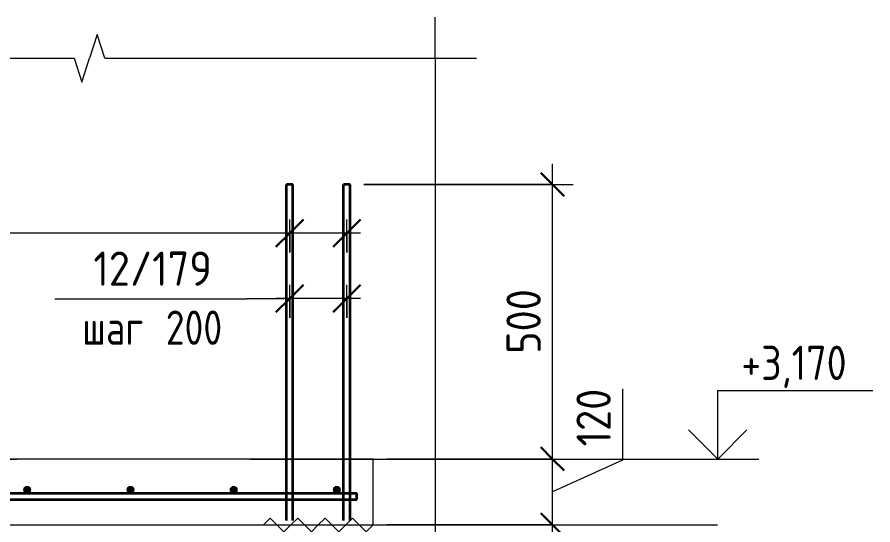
# Model space of a CAD drawing. Header units: millimetres. Extents: x -39709 to 12452, y -4989 to 80275.
# Drawn here: x -432 to 1126, y 3050 to 3975 of the extents above; entities that cross this region are included whole.
import ezdxf

# ---------------------------------------------------------------- set-up
doc = ezdxf.new("R2010")
doc.units = ezdxf.units.MM
for name, color, linetype, lineweight in [('AA_Dim', 7, 'Continuous', 9), ('AA_Dim-25', 7, 'Continuous', 9), ('AA_Oformlenie', 7, 'Continuous', 9), ('AA_Vinoska', 7, 'Continuous', 9), ('AA_Visotnaya otmetka', 7, 'Continuous', 9), ('AF_Perekritie_Опалубка', 253, 'Continuous', 20), ('KR_Armatura', 7, 'Continuous', 20), ('KR_Armatura_Tonkie', 7, 'Continuous', 20)]:
    doc.layers.add(name, color=color, linetype=linetype, lineweight=lineweight)
doc.styles.add('GOST Common_1', font='GOST_Common.ttf', dxfattribs={"width": 0.85, "height": 62.5})
doc.styles.add('ISOCPEUR_6', font='isocpeur.TTF', dxfattribs={"width": 0.9, "height": 62.5})
doc.styles.add('ISOCPEUR_7', font='isocpeur.TTF', dxfattribs={"width": 0.8, "height": 62.5})
doc.styles.add('ISOCPEUR_8', font='isocpeur.TTF', dxfattribs={"width": 0.85, "height": 62.5})
doc.dimstyles.new('00_Точн_3_знака__прозр__2', dxfattribs={"dimscale": 304.8, "dimtxt": 62.672186, "dimasz": 0.139436, "dimexe": 0.123031, "dimexo": 0.082021, "dimgap": 0.008202, "dimtad": 1, "dimdec": 3, "dimrnd": 0.001, "dimdsep": 46, "dimtxsty": 'ISOCPEUR_6', "dimblk1": 'OBLIQUE', "dimblk2": 'OBLIQUE', "dimsah": 1, "dimcen": 0.09, "dimdle": 0.123031, "dimazin": 0, "dimtfac": 1, "dimtdec": 4, "dimtix": 1, "dimtmove": 1, "dimatfit": 3, "dimfxl": 1, "dimtvp": 1, "dimtolj": 1, "dimtzin": 0, "dimlwd": 18, "dimlwe": 18, "dimarcsym": 2})
doc.dimstyles.new('00_Точн_3_знака__прозр__3', dxfattribs={"dimscale": 304.8, "dimtxt": 62.672186, "dimasz": 0.139436, "dimexe": 0.123031, "dimexo": 0.082021, "dimgap": 0.008202, "dimtad": 1, "dimdec": 3, "dimrnd": 0.001, "dimdsep": 46, "dimtxsty": 'ISOCPEUR_6', "dimblk1": 'OBLIQUE', "dimblk2": 'OBLIQUE', "dimsah": 1, "dimcen": 0.09, "dimdle": 0.123031, "dimazin": 0, "dimtfac": 1, "dimtdec": 4, "dimtix": 1, "dimtmove": 0, "dimatfit": 3, "dimfxl": 1, "dimtvp": 1, "dimtolj": 1, "dimtzin": 0, "dimlwd": 18, "dimlwe": 18, "dimarcsym": 2})
doc.dimstyles.new('10_Раскладка_арматуры_с_засечками', dxfattribs={"dimscale": 304.8, "dimtxt": 0.18, "dimasz": 0.164042, "dimexe": 0.082021, "dimexo": 0, "dimgap": 0, "dimtad": 1, "dimdec": 3, "dimrnd": 0.001, "dimdsep": 46, "dimtxsty": 'ISOCPEUR_7', "dimblk1": 'OBLIQUE', "dimblk2": 'OBLIQUE', "dimsah": 1, "dimcen": 0.09, "dimdle": 0.082021, "dimazin": 0, "dimtfac": 1, "dimtdec": 4, "dimtix": 1, "dimtmove": 0, "dimatfit": 3, "dimfxl": 1, "dimtvp": 1, "dimtolj": 1, "dimtzin": 0, "dimlwd": 18, "dimlwe": 18, "dimarcsym": 2})
doc.dimstyles.new('10_Раскладка_арматуры_с_засечками_1', dxfattribs={"dimscale": 304.8, "dimtxt": 0.18, "dimasz": 0.164042, "dimexe": 0.082021, "dimexo": 0, "dimgap": 0, "dimtad": 1, "dimdec": 3, "dimrnd": 0.001, "dimdsep": 46, "dimtxsty": 'GOST Common_1', "dimblk1": 'OBLIQUE', "dimblk2": 'OBLIQUE', "dimsah": 1, "dimcen": 0.09, "dimdle": 0.082021, "dimazin": 0, "dimtfac": 1, "dimtdec": 4, "dimtix": 1, "dimtmove": 0, "dimatfit": 3, "dimfxl": 1, "dimtvp": 1, "dimtolj": 1, "dimtzin": 0, "dimlwd": 18, "dimlwe": 18, "dimarcsym": 2})

# ---------------------------------------------------------------- blocks, each defined once
blk = doc.blocks.new('011_Прямоугольник обрыва _ЭлУзла_ - 011_Прямоугольник обрыва _ЭлУзла_-4144281-1-1 Армирование')
at = {"layer": 'AA_Oformlenie'}
for p, q in [((35381.8, 3900), (36585.7, 3900)), ((36641.4, 3900), (37243, 3900)), ((37243, 3900), (37243, 2097.2))]:
    blk.add_line(p, q, dxfattribs=at)
blk = doc.blocks.new('Последовательность узлов - 3мм масшт20 маскировка-V26-1-1 Армирование')
at = {"layer": 'AA_Oformlenie'}
for p, q in [((36929.9, 3050), (36942.4, 3062.5)), ((36967.4, 3037.5), (36942.4, 3062.5)), ((36979.9, 3050), (36992.4, 3062.5)), ((37017.4, 3037.5), (36992.4, 3062.5)), ((37029.9, 3050), (37042.4, 3062.5)), ((37067.4, 3037.5), (37042.4, 3062.5)), ((37079.9, 3050), (37092.4, 3062.5)), ((37117.4, 3037.5), (37092.4, 3062.5)), ((36979.9, 3050), (36967.4, 3037.5)), ((37029.9, 3050), (37017.4, 3037.5)), ((37079.9, 3050), (37067.4, 3037.5)), ((37129.9, 3050), (37117.4, 3037.5))]:
    blk.add_line(p, q, dxfattribs=at)
blk = doc.blocks.new('DIMBLOCK52-1-1 Армирование')
at = {"layer": 'AA_Dim-25', "lineweight": 18}
for p, q in [((-469.9, 3394.6), (-469.9, 3189.8)), ((-470.1, 3070.5), (-470.1, 3207.5)), ((-469.9, 3189.8), (-470.1, 3139)), ((-475.1, 3170), (-432.6, 3170)), ((-470.1, 3170), (-475.1, 3170)), ((-444.6, 3108), (-507.6, 3108)), ((-470.1, 3108), (-444.6, 3108))]:
    blk.add_line(p, q, dxfattribs=at)
at = {"layer": 'AA_Dim-25', "lineweight": 30}
for p, q in [((-470.1, 3170), (-491.3, 3191.3)), ((-470.1, 3170), (-448.8, 3148.8)), ((-470.1, 3108), (-491.3, 3129.3)), ((-470.1, 3108), (-448.8, 3086.8))]:
    blk.add_line(p, q, dxfattribs=at)
at = {"layer": 'AA_Dim-25', "color": 0, "lineweight": 18, "insert": (-553.8, 3214.8), "char_height": 62.5, "width": 215.687, "attachment_point": 1, "rotation": 90, "line_spacing_factor": 1.135194, "style": 'ISOCPEUR_6'}
blk.add_mtext('з.с.62', dxfattribs=at)
blk = doc.blocks.new('_Oblique')
at = {"color": 0, "linetype": 'ByBlock', "lineweight": -2}
blk.add_line((-0.5, -0.5), (0.5, 0.5), dxfattribs=at)
blk = doc.blocks.new('DIMBLOCK55-1-1 Армирование')
at = {"layer": 'AA_Dim-25', "lineweight": 30}
for p, q in [((64.4, 3581.5), (89.4, 3606.5)), ((168.4, 3581.5), (193.4, 3606.5)), ((64.4, 3581.5), (39.4, 3556.5)), ((168.4, 3581.5), (143.4, 3556.5))]:
    blk.add_line(p, q, dxfattribs=at)
at = {"layer": 'AA_Dim-25', "lineweight": 18}
for p, q in [((64.4, 3546.1), (64.4, 3606.5)), ((168.4, 3546.1), (168.4, 3606.5)), ((193.4, 3581.5), (64.4, 3581.5)), ((64.4, 3581.5), (64.4, 3546.1)), ((168.4, 3581.5), (168.4, 3546.1))]:
    blk.add_line(p, q, dxfattribs=at)
blk = doc.blocks.new('DIMBLOCK56-1-1 Армирование')
at = {"layer": 'AA_Dim-25', "lineweight": 30}
for p, q in [((-1831.6, 3581.5), (-1806.6, 3606.5)), ((64.4, 3581.5), (89.4, 3606.5)), ((-1831.6, 3581.5), (-1856.6, 3556.5)), ((64.4, 3581.5), (39.4, 3556.5))]:
    blk.add_line(p, q, dxfattribs=at)
at = {"layer": 'AA_Dim-25', "lineweight": 18}
for p, q in [((-1831.6, 3546.1), (-1831.6, 3606.5)), ((64.4, 3546.1), (64.4, 3606.5)), ((64.4, 3581.5), (-1831.6, 3581.5)), ((-1831.6, 3581.5), (-1831.6, 3546.1)), ((64.4, 3581.5), (64.4, 3546.1))]:
    blk.add_line(p, q, dxfattribs=at)
blk = doc.blocks.new('DIMBLOCK91-1-1 Армирование')
at = {"layer": 'AA_Dim-25', "lineweight": 30}
for p, q in [((542.9, 3050), (521.6, 3071.3)), ((542.9, 3050), (564.1, 3028.8)), ((542.9, 3000), (521.6, 3021.2)), ((542.9, 3000), (564.1, 2978.7))]:
    blk.add_line(p, q, dxfattribs=at)
at = {"layer": 'AA_Dim-25', "lineweight": 18}
for p, q in [((241.4, 3050), (580.4, 3050)), ((542.9, 3050), (241.4, 3050)), ((542.9, 3000), (542.9, 3050)), ((797.9, 2981.2), (542.9, 3025)), ((211.4, 3000), (580.4, 3000)), ((542.9, 3000), (211.4, 3000)), ((797.9, 2878.2), (797.9, 2981.2))]:
    blk.add_line(p, q, dxfattribs=at)
at = {"layer": 'AA_Dim-25', "color": 0, "lineweight": 18, "insert": (714, 2878.2), "char_height": 62.5, "width": 93.654, "attachment_point": 1, "rotation": 90, "line_spacing_factor": 1.135194, "style": 'ISOCPEUR_6'}
blk.add_mtext('50', dxfattribs=at)
blk = doc.blocks.new('DIMBLOCK92-1-1 Армирование')
at = {"layer": 'AA_Dim-25', "lineweight": 18}
for p, q in [((670.4, 3298.1), (670.4, 3167.9)), ((241.4, 3170), (580.4, 3170)), ((542.9, 3170), (241.4, 3170)), ((542.9, 3050), (542.9, 3170)), ((670.4, 3167.9), (542.9, 3110)), ((241.4, 3050), (580.4, 3050)), ((542.9, 3050), (241.4, 3050))]:
    blk.add_line(p, q, dxfattribs=at)
at = {"layer": 'AA_Dim-25', "lineweight": 30}
for p, q in [((542.9, 3170), (521.6, 3191.3)), ((542.9, 3170), (564.1, 3148.8)), ((542.9, 3050), (521.6, 3071.3)), ((542.9, 3050), (564.1, 3028.8))]:
    blk.add_line(p, q, dxfattribs=at)
at = {"layer": 'AA_Dim-25', "color": 0, "lineweight": 18, "insert": (586.5, 3192.9), "char_height": 62.5, "width": 126.29, "attachment_point": 1, "rotation": 90, "line_spacing_factor": 1.135194, "style": 'ISOCPEUR_6'}
blk.add_mtext('120', dxfattribs=at)
blk = doc.blocks.new('DIMBLOCK93-1-1 Армирование')
at = {"layer": 'AA_Dim-25', "lineweight": 18}
for p, q in [((542.9, 3170), (542.9, 3707.5)), ((199.4, 3670), (580.4, 3670)), ((542.9, 3670), (199.4, 3670)), ((241.4, 3170), (580.4, 3170)), ((542.9, 3170), (241.4, 3170))]:
    blk.add_line(p, q, dxfattribs=at)
at = {"layer": 'AA_Dim-25', "lineweight": 30}
for p, q in [((542.9, 3670), (521.6, 3691.3)), ((542.9, 3670), (564.1, 3648.8)), ((542.9, 3170), (521.6, 3191.3)), ((542.9, 3170), (564.1, 3148.8))]:
    blk.add_line(p, q, dxfattribs=at)
at = {"layer": 'AA_Dim-25', "color": 0, "lineweight": 18, "insert": (459, 3361.5), "char_height": 62.5, "width": 140.48, "attachment_point": 1, "rotation": 90, "line_spacing_factor": 1.135194, "style": 'ISOCPEUR_6'}
blk.add_mtext('500', dxfattribs=at)
blk = doc.blocks.new('042_М_Арматуры - Диам длина поз _ Комментарий-3662934-1-1 Армирование')
at = {"layer": 'AA_Vinoska'}
blk.add_line((35634.9, -2802.1), (35984.9, -2802.1), dxfattribs=at)
blk = doc.blocks.new('DIMBLOCK100-1-1 Армирование')
at = {"layer": 'AA_Dim-25', "lineweight": 30}
for p, q in [((64.4, 3462.5), (89.4, 3487.5)), ((168.4, 3462.5), (193.4, 3487.5)), ((64.4, 3462.5), (39.4, 3437.5)), ((168.4, 3462.5), (143.4, 3437.5))]:
    blk.add_line(p, q, dxfattribs=at)
at = {"layer": 'AA_Dim-25', "lineweight": 18}
for p, q in [((64.4, 3427.1), (64.4, 3487.5)), ((168.4, 3427.1), (168.4, 3487.5)), ((193.4, 3462.5), (39.4, 3462.5)), ((64.4, 3462.5), (64.4, 3427.1)), ((168.4, 3462.5), (168.4, 3427.1))]:
    blk.add_line(p, q, dxfattribs=at)
blk = doc.blocks.new('Высотные отметки - Стрелка вверх-400292-1-1 Армирование')
at = {"layer": 'AA_Vinoska'}
for p, q in [((37765.6, -3125), (38048.1, -3125)), ((37765.6, -3250), (37765.6, -3125)), ((37765.6, -3250), (37712.6, -3197)), ((37765.6, -3250), (37818.7, -3197)), ((37690.6, -3250), (37840.6, -3250))]:
    blk.add_line(p, q, dxfattribs=at)

msp = doc.modelspace()

# ---------------------------------------------------------------- hatches: boundary and pattern name
at = {"layer": 'KR_Armatura'}
h = msp.add_hatch(color=256, dxfattribs=at)
edge = h.paths.add_edge_path()
edge.add_arc((-413.6255, 3114), 6, 0, 360)
for points in [[(-416.6255, 3108.8038), (-410.6255, 3108.8038), (-407.6255, 3114), (-410.6255, 3119.1962), (-416.6255, 3119.1962), (-419.6255, 3114)], [(-228.6255, 3108.8038), (-222.6255, 3108.8038), (-219.6255, 3114), (-222.6255, 3119.1962), (-228.6255, 3119.1962), (-231.6255, 3114)], [(-40.6255, 3108.8038), (-34.6255, 3108.8038), (-31.6255, 3114), (-34.6255, 3119.1962), (-40.6255, 3119.1962), (-43.6255, 3114)], [(147.3745, 3108.8038), (153.3745, 3108.8038), (156.3745, 3114), (153.3745, 3119.1962), (147.3745, 3119.1962), (144.3745, 3114)]]:
    msp.add_hatch(color=256, dxfattribs=at).paths.add_polyline_path(points)
h = msp.add_hatch(color=256, dxfattribs=at)
edge = h.paths.add_edge_path()
edge.add_arc((-225.6255, 3114), 6, 0, 360)
h = msp.add_hatch(color=256, dxfattribs=at)
edge = h.paths.add_edge_path()
edge.add_arc((-37.6255, 3114), 6, 0, 360)
h = msp.add_hatch(color=256, dxfattribs=at)
edge = h.paths.add_edge_path()
edge.add_arc((150.3745, 3114), 6, 0, 360)

# ---------------------------------------------------------------- linework, layer by layer
at = {"layer": 'AA_Vinoska'}
for p, q in [((329.5055, 3900), (329.5055, 3975)), ((-286.188, 3943.3251), (-300.2651, 3900)), ((-272.1108, 3900), (-286.188, 3943.3251)), ((-327.7651, 3900), (-314.0151, 3856.6987)), ((-314.0151, 3856.6987), (-300.2651, 3900)), ((329.5055, 3900), (404.5055, 3900)), ((53.9012, 3461.7697), (-13.4819, 3461.7697))]:
    msp.add_line(p, q, dxfattribs=at)
at = {"layer": 'AA_Visotnaya otmetka'}
for p, q in [((-7.1453, 3170), (843.7415, 3170)), ((-7.1453, 3170), (-7.1453, 3170)), ((-70.0171, 3050), (843.0239, 3050)), ((-70.0171, 3050), (-70.0171, 3050))]:
    msp.add_line(p, q, dxfattribs=at)
at = {"layer": 'AF_Perekritie_Опалубка'}
for p, q in [((58.3745, 3170), (-1825.6255, 3170)), ((70.3745, 3170), (58.3745, 3170)), ((162.3745, 3170), (70.3745, 3170)), ((174.3745, 3170), (162.3745, 3170)), ((216.3745, 3170), (174.3745, 3170)), ((216.3745, 3050), (216.3745, 3170)), ((-1825.6255, 3050), (16.3745, 3050))]:
    msp.add_line(p, q, dxfattribs=at)
at = {"layer": 'KR_Armatura'}
for p, q in [((-416.6255, 3119.1962), (-419.6255, 3114)), ((-410.6255, 3119.1962), (-416.6255, 3119.1962)), ((-407.6255, 3114), (-410.6255, 3119.1962)), ((-228.6255, 3119.1962), (-231.6255, 3114)), ((-222.6255, 3119.1962), (-228.6255, 3119.1962)), ((-219.6255, 3114), (-222.6255, 3119.1962)), ((-40.6255, 3119.1962), (-43.6255, 3114)), ((-34.6255, 3119.1962), (-40.6255, 3119.1962)), ((-31.6255, 3114), (-34.6255, 3119.1962)), ((147.3745, 3119.1962), (144.3745, 3114)), ((153.3745, 3119.1962), (147.3745, 3119.1962)), ((156.3745, 3114), (153.3745, 3119.1962)), ((-419.6255, 3114), (-416.6255, 3108.8038)), ((-416.6255, 3108.8038), (-410.6255, 3108.8038)), ((-410.6255, 3108.8038), (-407.6255, 3114)), ((-231.6255, 3114), (-228.6255, 3108.8038)), ((-228.6255, 3108.8038), (-222.6255, 3108.8038)), ((-222.6255, 3108.8038), (-219.6255, 3114)), ((-43.6255, 3114), (-40.6255, 3108.8038)), ((-40.6255, 3108.8038), (-34.6255, 3108.8038)), ((-34.6255, 3108.8038), (-31.6255, 3114)), ((144.3745, 3114), (147.3745, 3108.8038)), ((147.3745, 3108.8038), (153.3745, 3108.8038)), ((153.3745, 3108.8038), (156.3745, 3114))]:
    msp.add_line(p, q, dxfattribs=at)
for centre in [(-413.6255, 3114), (-225.6255, 3114), (-37.6255, 3114), (150.3745, 3114)]:
    msp.add_circle(centre, 6, dxfattribs=at)
at = {"layer": 'KR_Armatura_Tonkie', "lineweight": 35}
for p, q in [((70.3745, 3670), (58.3745, 3670)), ((58.3745, 3058), (58.3745, 3670)), ((70.3745, 3058), (70.3745, 3670)), ((174.3745, 3670), (162.3745, 3670)), ((162.3745, 3058), (162.3745, 3670)), ((174.3745, 3058), (174.3745, 3670)), ((-1953.6255, 3108), (186.3745, 3108)), ((186.3745, 3096), (186.3745, 3108)), ((-1953.6255, 3096), (186.3745, 3096))]:
    msp.add_line(p, q, dxfattribs=at)

# ---------------------------------------------------------------- block references
at = {"layer": 'AA_Oformlenie'}
for name in ['011_Прямоугольник обрыва _ЭлУзла_ - 011_Прямоугольник обрыва _ЭлУзла_-4144281-1-1 Армирование', 'Последовательность узлов - 3мм масшт20 маскировка-V26-1-1 Армирование']:
    msp.add_blockref(name, (-36913.4998, 0), dxfattribs=at)
at = {"layer": 'AA_Vinoska'}
msp.add_blockref('042_М_Арматуры - Диам длина поз _ Комментарий-3662934-1-1 Армирование', (-35998.4094, 6263.9136), dxfattribs=at)
at = {"layer": 'AA_Visotnaya otmetka'}
msp.add_blockref('Высотные отметки - Стрелка вверх-400292-1-1 Армирование', (-36921.8761, 6420), dxfattribs=at)

# ---------------------------------------------------------------- texts
at = {"layer": 'AA_Vinoska', "char_height": 62.5, "attachment_point": 1}
for s, insert, width, style in [('12/179', (-293.0909, 3548.026), 263.354344, 'ISOCPEUR_6'), (' 200', (-193.0554, 3440.5497), 166.751, 'ISOCPEUR_7'), ('шаг', (-313.4409, 3440.5497), 145.907125, 'ISOCPEUR_7')]:
    msp.add_mtext(s, dxfattribs=dict(at, insert=insert, width=width, style=style))
at = {"layer": 'AA_Visotnaya otmetka', "insert": (886.6104, 3376.4199), "char_height": 62.5, "width": 227.11473, "attachment_point": 1, "line_spacing_factor": 1.135194, "style": 'ISOCPEUR_8'}
msp.add_mtext('+3,170', dxfattribs=at)

# ---------------------------------------------------------------- dimensions: what is measured, and where the dimension line sits
at = {"layer": 'AA_Dim', "lineweight": 18}
dim = msp.add_linear_dim(base=(542.8911, 3670), p1=(216.3745, 3170), p2=(174.3745, 3670), angle=90, dimstyle='00_Точн_3_знака__прозр__3', override={"dimpost": '<>', "dimfxl": 501.760899}, dxfattribs=at)
dim.commit()
dim.dimension.update_dxf_attribs({"geometry": 'DIMBLOCK93-1-1 Армирование', "text_midpoint": (509.1411, 3420)})
for base, p1, p2, dimstyle, override, picture, middle in [((-1831.6255, 3581.4588), (64.3745, 3546.1035), (-1831.6255, 3546.1035), '10_Раскладка_арматуры_с_засечками_1', {"dimpost": '<>', "dimfxl": 1896}, 'DIMBLOCK56-1-1 Армирование', (-883.6255, 3612.7088)), ((64.3745, 3581.4588), (168.3745, 3546.1035), (64.3745, 3546.1035), '10_Раскладка_арматуры_с_засечками_1', {"dimpost": '<>', "dimfxl": 104}, 'DIMBLOCK55-1-1 Армирование', (116.3745, 3612.7088)), ((64.3745, 3462.4992), (168.3745, 3427.1438), (64.3745, 3427.1438), '10_Раскладка_арматуры_с_засечками', {"dimpost": '<>', "dimfxl": 104}, 'DIMBLOCK100-1-1 Армирование', (116.3745, 3493.7492))]:
    dim = msp.add_linear_dim(base=base, p1=p1, p2=p2, dimstyle=dimstyle, override=override, dxfattribs=at)
    dim.commit()
    dim.dimension.update_dxf_attribs({"geometry": picture, "text_midpoint": middle})
for base, p1, p2, override, picture, middle in [((-470.0574, 3170), (-419.6255, 3108), (-500.1095, 3170), {"dimpost": 'з.с.<>', "dimfxl": 101.595648}, 'DIMBLOCK52-1-1 Армирование', (-512.1794, 3322.6894)), ((542.8911, 3170), (216.3745, 3050), (216.3745, 3170), {"dimpost": '<>', "dimfxl": 120}, 'DIMBLOCK92-1-1 Армирование', (628.1378, 3256.006)), ((542.8911, 3050), (186.3745, 3000), (216.3745, 3050), {"dimpost": '<>', "dimfxl": 58.309519}, 'DIMBLOCK91-1-1 Армирование', (755.6378, 2924.9988))]:
    dim = msp.add_linear_dim(base=base, p1=p1, p2=p2, angle=90, dimstyle='00_Точн_3_знака__прозр__2', override=override, dxfattribs=at)
    dim.commit()
    dim.dimension.update_dxf_attribs({"geometry": picture, "text_midpoint": middle, "dimtype": 160, "text_rotation": 90})

doc.saveas('drawing.dxf')
